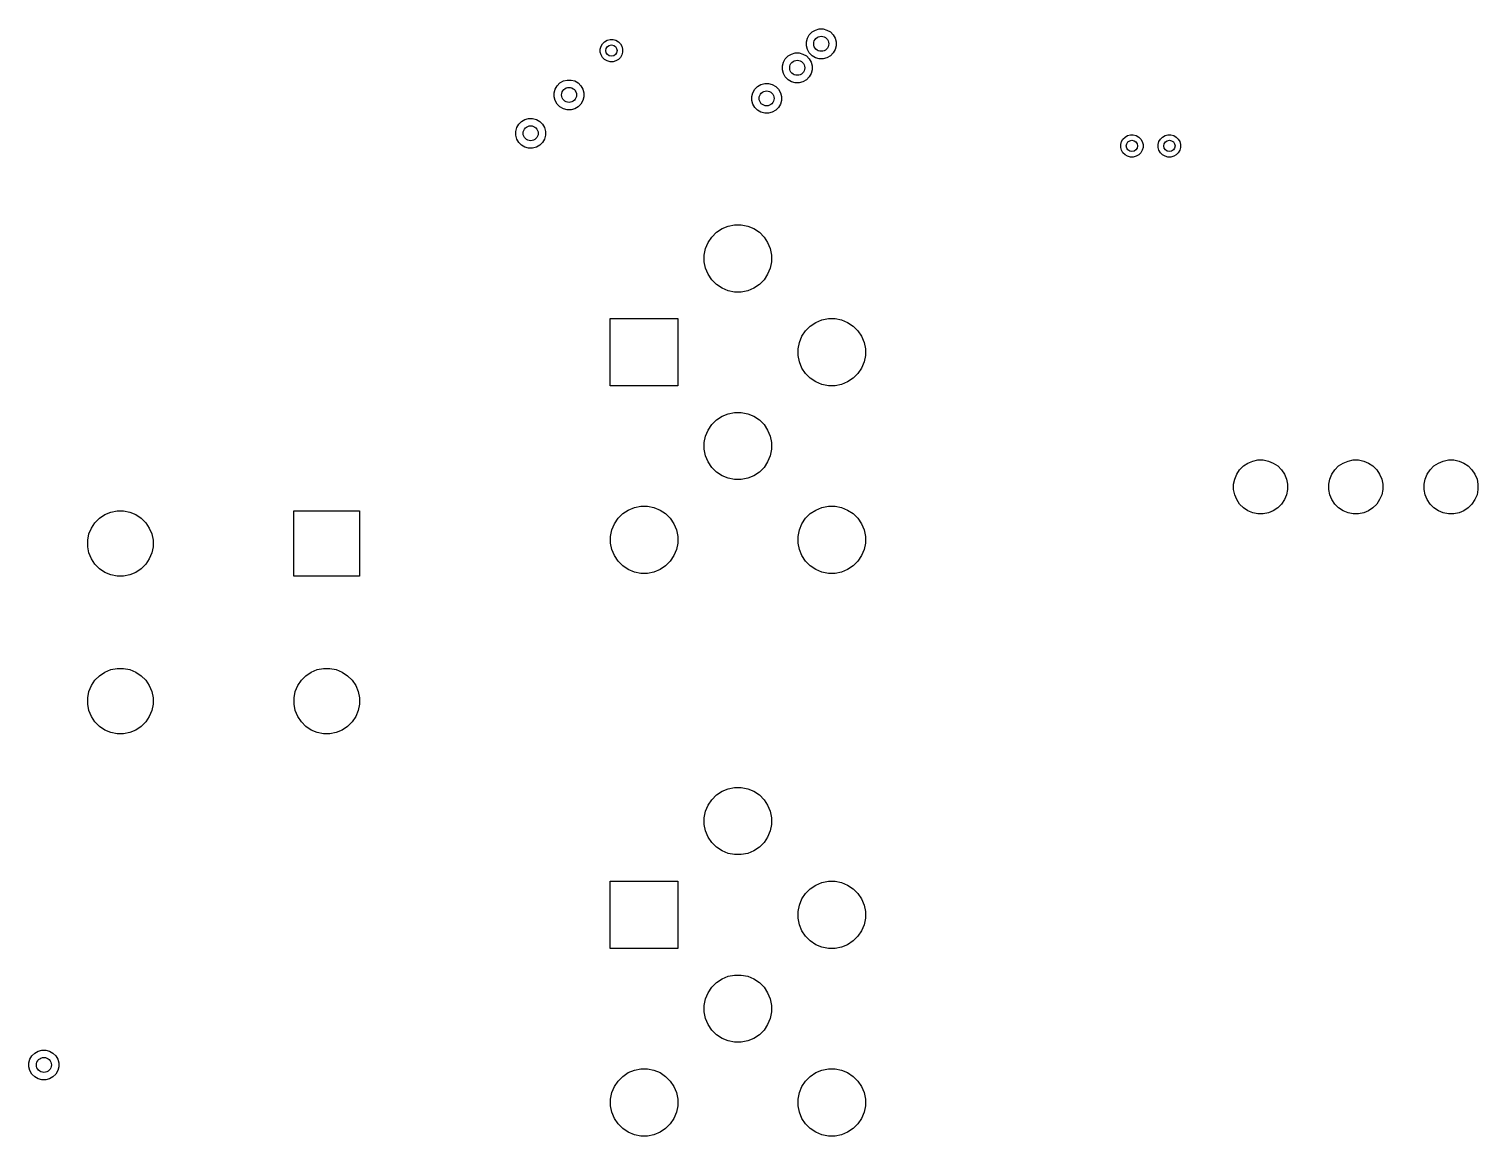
# Model space of a CAD drawing. Header units: inches. Extents: x 1.35 to 5.17, y -6.98 to -1.21.
# Drawn here: x 1.362 to 2.883, y -2.457 to -1.295 of the extents above; entities that cross this region are included whole.
import ezdxf

# ---------------------------------------------------------------- set-up
doc = ezdxf.new("R2010")
doc.units = ezdxf.units.IN
doc.header["$MEASUREMENT"] = 0
doc.layers.add('In1.Cu', color=91, linetype='CONTINUOUS', true_color=0x7fc87f)

msp = doc.modelspace()

# ---------------------------------------------------------------- linework, layer by layer
at = {"layer": 'In1.Cu', "linetype": 'CONTINUOUS'}
for p, q in [((1.9664, -1.308), (1.9691, -1.3064)), ((1.9691, -1.3064), (1.9721, -1.3056)), ((1.9721, -1.3056), (1.9752, -1.3056)), ((1.9752, -1.3056), (1.9781, -1.3064)), ((1.9781, -1.3064), (1.9808, -1.308)), ((2.1781, -1.3082), (2.1792, -1.3042)), ((2.1792, -1.3042), (2.1812, -1.3006)), ((2.1812, -1.3006), (2.1841, -1.2977)), ((2.1841, -1.2977), (2.1877, -1.2957)), ((2.1877, -1.2957), (2.1916, -1.2946)), ((2.1916, -1.2946), (2.1958, -1.2946)), ((2.1958, -1.2946), (2.1997, -1.2957)), ((2.1997, -1.2957), (2.2033, -1.2977)), ((2.2033, -1.2977), (2.2062, -1.3006)), ((2.2062, -1.3006), (2.2083, -1.3042)), ((2.2083, -1.3042), (2.2093, -1.3082)), ((1.9619, -1.3158), (1.9627, -1.3128)), ((1.9619, -1.3189), (1.9619, -1.3158)), ((1.9627, -1.3218), (1.9619, -1.3189)), ((1.9627, -1.3128), (1.9643, -1.3101)), ((1.9643, -1.3245), (1.9627, -1.3218)), ((1.9643, -1.3101), (1.9664, -1.308)), ((1.9808, -1.308), (1.983, -1.3101)), ((1.983, -1.3101), (1.9845, -1.3128)), ((1.9845, -1.3218), (1.983, -1.3245)), ((1.9845, -1.3128), (1.9853, -1.3158)), ((1.9853, -1.3189), (1.9845, -1.3218)), ((1.9853, -1.3158), (1.9853, -1.3189)), ((2.1589, -1.3229), (2.1625, -1.3209)), ((2.1625, -1.3209), (2.1664, -1.3198)), ((2.1664, -1.3198), (2.1706, -1.3198)), ((2.1706, -1.3198), (2.1745, -1.3209)), ((2.1745, -1.3209), (2.1781, -1.3229)), ((2.1781, -1.3123), (2.1781, -1.3082)), ((2.1792, -1.3163), (2.1781, -1.3123)), ((2.1812, -1.3198), (2.1792, -1.3163)), ((2.1841, -1.3227), (2.1812, -1.3198)), ((2.1877, -1.3248), (2.1841, -1.3227)), ((2.2033, -1.3227), (2.1997, -1.3248)), ((2.2062, -1.3198), (2.2033, -1.3227)), ((2.2083, -1.3163), (2.2062, -1.3198)), ((2.2093, -1.3123), (2.2083, -1.3163)), ((2.2093, -1.3082), (2.2093, -1.3123)), ((1.9664, -1.3267), (1.9643, -1.3245)), ((1.9691, -1.3282), (1.9664, -1.3267)), ((1.9721, -1.329), (1.9691, -1.3282)), ((1.9752, -1.329), (1.9721, -1.329)), ((1.9781, -1.3282), (1.9752, -1.329)), ((1.9808, -1.3267), (1.9781, -1.3282)), ((1.983, -1.3245), (1.9808, -1.3267)), ((2.1529, -1.3334), (2.154, -1.3294)), ((2.1529, -1.3375), (2.1529, -1.3334)), ((2.154, -1.3415), (2.1529, -1.3375)), ((2.154, -1.3294), (2.156, -1.3258)), ((2.156, -1.3258), (2.1589, -1.3229)), ((2.1781, -1.3229), (2.181, -1.3258)), ((2.181, -1.3258), (2.1831, -1.3294)), ((2.1831, -1.3294), (2.1841, -1.3334)), ((2.1841, -1.3375), (2.1831, -1.3415)), ((2.1841, -1.3334), (2.1841, -1.3375)), ((2.1916, -1.3258), (2.1877, -1.3248)), ((2.1958, -1.3258), (2.1916, -1.3258)), ((2.1997, -1.3248), (2.1958, -1.3258)), ((1.9166, -1.3542), (1.9195, -1.3513)), ((1.9195, -1.3513), (1.9231, -1.3492)), ((1.9231, -1.3492), (1.9271, -1.3482)), ((1.9271, -1.3482), (1.9312, -1.3482)), ((1.9312, -1.3482), (1.9352, -1.3492)), ((1.9352, -1.3492), (1.9387, -1.3513)), ((1.9387, -1.3513), (1.9416, -1.3542)), ((2.1268, -1.355), (2.1304, -1.353)), ((2.1304, -1.353), (2.1344, -1.3519)), ((2.1344, -1.3519), (2.1385, -1.3519)), ((2.1385, -1.3519), (2.1424, -1.353)), ((2.1424, -1.353), (2.146, -1.355)), ((2.156, -1.345), (2.154, -1.3415)), ((2.1589, -1.3479), (2.156, -1.345)), ((2.1625, -1.35), (2.1589, -1.3479)), ((2.1664, -1.351), (2.1625, -1.35)), ((2.1706, -1.351), (2.1664, -1.351)), ((2.1745, -1.35), (2.1706, -1.351)), ((2.1781, -1.3479), (2.1745, -1.35)), ((2.181, -1.345), (2.1781, -1.3479)), ((2.1831, -1.3415), (2.181, -1.345)), ((1.9135, -1.3617), (1.9146, -1.3578)), ((1.9135, -1.3658), (1.9135, -1.3617)), ((1.9146, -1.3698), (1.9135, -1.3658)), ((1.9146, -1.3578), (1.9166, -1.3542)), ((1.9416, -1.3542), (1.9437, -1.3578)), ((1.9437, -1.3578), (1.9447, -1.3617)), ((1.9447, -1.3658), (1.9437, -1.3698)), ((1.9447, -1.3617), (1.9447, -1.3658)), ((2.1208, -1.3655), (2.1219, -1.3615)), ((2.1208, -1.3696), (2.1208, -1.3655)), ((2.1219, -1.3615), (2.1239, -1.3579)), ((2.1239, -1.3579), (2.1268, -1.355)), ((2.146, -1.355), (2.1489, -1.3579)), ((2.1489, -1.3579), (2.151, -1.3615)), ((2.151, -1.3615), (2.152, -1.3655)), ((2.152, -1.3655), (2.152, -1.3696)), ((1.9166, -1.3734), (1.9146, -1.3698)), ((1.9195, -1.3763), (1.9166, -1.3734)), ((1.9231, -1.3783), (1.9195, -1.3763)), ((1.9271, -1.3794), (1.9231, -1.3783)), ((1.9312, -1.3794), (1.9271, -1.3794)), ((1.9352, -1.3783), (1.9312, -1.3794)), ((1.9387, -1.3763), (1.9352, -1.3783)), ((1.9416, -1.3734), (1.9387, -1.3763)), ((1.9437, -1.3698), (1.9416, -1.3734)), ((2.1219, -1.3735), (2.1208, -1.3696)), ((2.1239, -1.3771), (2.1219, -1.3735)), ((2.1268, -1.38), (2.1239, -1.3771)), ((2.1304, -1.3821), (2.1268, -1.38)), ((2.1344, -1.3831), (2.1304, -1.3821)), ((2.1385, -1.3831), (2.1344, -1.3831)), ((2.1424, -1.3821), (2.1385, -1.3831)), ((2.146, -1.38), (2.1424, -1.3821)), ((2.1489, -1.3771), (2.146, -1.38)), ((2.151, -1.3735), (2.1489, -1.3771)), ((2.152, -1.3696), (2.151, -1.3735)), ((1.8732, -1.4021), (1.8742, -1.3981)), ((1.8742, -1.3981), (1.8763, -1.3945)), ((1.8763, -1.3945), (1.8792, -1.3916)), ((1.8792, -1.3916), (1.8828, -1.3896)), ((1.8828, -1.3896), (1.8867, -1.3885)), ((1.8867, -1.3885), (1.8908, -1.3885)), ((1.8908, -1.3885), (1.8948, -1.3896)), ((1.8948, -1.3896), (1.8984, -1.3916)), ((1.8984, -1.3916), (1.9013, -1.3945)), ((1.9013, -1.3945), (1.9033, -1.3981)), ((1.9033, -1.3981), (1.9044, -1.4021)), ((1.8732, -1.4062), (1.8732, -1.4021)), ((1.8742, -1.4102), (1.8732, -1.4062)), ((1.8763, -1.4137), (1.8742, -1.4102)), ((1.8792, -1.4166), (1.8763, -1.4137)), ((1.9013, -1.4137), (1.8984, -1.4166)), ((1.9033, -1.4102), (1.9013, -1.4137)), ((1.9044, -1.4062), (1.9033, -1.4102)), ((1.9044, -1.4021), (1.9044, -1.4062)), ((2.508, -1.4158), (2.5088, -1.4128)), ((2.5088, -1.4128), (2.5103, -1.4101)), ((2.5103, -1.4101), (2.5125, -1.408)), ((2.5125, -1.408), (2.5152, -1.4064)), ((2.5152, -1.4064), (2.5181, -1.4056)), ((2.5181, -1.4056), (2.5212, -1.4056)), ((2.5212, -1.4056), (2.5242, -1.4064)), ((2.5242, -1.4064), (2.5269, -1.408)), ((2.5269, -1.408), (2.5291, -1.4101)), ((2.5291, -1.4101), (2.5306, -1.4128)), ((2.5306, -1.4128), (2.5314, -1.4158)), ((2.5473, -1.4158), (2.5481, -1.4128)), ((2.5481, -1.4128), (2.5497, -1.4101)), ((2.5497, -1.4101), (2.5519, -1.408)), ((2.5519, -1.408), (2.5545, -1.4064)), ((2.5545, -1.4064), (2.5575, -1.4056)), ((2.5575, -1.4056), (2.5606, -1.4056)), ((2.5606, -1.4056), (2.5636, -1.4064)), ((2.5636, -1.4064), (2.5662, -1.408)), ((2.5662, -1.408), (2.5684, -1.4101)), ((2.5684, -1.4101), (2.57, -1.4128)), ((2.57, -1.4128), (2.5708, -1.4158)), ((1.8828, -1.4187), (1.8792, -1.4166)), ((1.8867, -1.4197), (1.8828, -1.4187)), ((1.8908, -1.4197), (1.8867, -1.4197)), ((1.8948, -1.4187), (1.8908, -1.4197)), ((1.8984, -1.4166), (1.8948, -1.4187)), ((2.508, -1.4189), (2.508, -1.4158)), ((2.5088, -1.4218), (2.508, -1.4189)), ((2.5103, -1.4245), (2.5088, -1.4218)), ((2.5125, -1.4267), (2.5103, -1.4245)), ((2.5152, -1.4282), (2.5125, -1.4267)), ((2.5181, -1.429), (2.5152, -1.4282)), ((2.5212, -1.429), (2.5181, -1.429)), ((2.5242, -1.4282), (2.5212, -1.429)), ((2.5269, -1.4267), (2.5242, -1.4282)), ((2.5291, -1.4245), (2.5269, -1.4267)), ((2.5306, -1.4218), (2.5291, -1.4245)), ((2.5314, -1.4189), (2.5306, -1.4218)), ((2.5314, -1.4158), (2.5314, -1.4189)), ((2.5473, -1.4189), (2.5473, -1.4158)), ((2.5481, -1.4218), (2.5473, -1.4189)), ((2.5497, -1.4245), (2.5481, -1.4218)), ((2.5519, -1.4267), (2.5497, -1.4245)), ((2.5545, -1.4282), (2.5519, -1.4267)), ((2.5575, -1.429), (2.5545, -1.4282)), ((2.5606, -1.429), (2.5575, -1.429)), ((2.5636, -1.4282), (2.5606, -1.429)), ((2.5662, -1.4267), (2.5636, -1.4282)), ((2.5684, -1.4245), (2.5662, -1.4267)), ((2.57, -1.4218), (2.5684, -1.4245)), ((2.5708, -1.4189), (2.57, -1.4218)), ((2.5708, -1.4158), (2.5708, -1.4189)), ((2.0838, -1.508), (2.0896, -1.5042)), ((2.0896, -1.5042), (2.096, -1.5015)), ((2.096, -1.5015), (2.1028, -1.5002)), ((2.1028, -1.5002), (2.1098, -1.5002)), ((2.1098, -1.5002), (2.1166, -1.5015)), ((2.1166, -1.5015), (2.123, -1.5042)), ((2.123, -1.5042), (2.1288, -1.508)), ((2.0724, -1.5251), (2.0751, -1.5187)), ((2.0751, -1.5187), (2.0789, -1.513)), ((2.0789, -1.513), (2.0838, -1.508)), ((2.1288, -1.508), (2.1337, -1.513)), ((2.1337, -1.513), (2.1375, -1.5187)), ((2.1375, -1.5187), (2.1402, -1.5251)), ((2.071, -1.532), (2.0724, -1.5251)), ((2.071, -1.5389), (2.071, -1.532)), ((2.1402, -1.5251), (2.1416, -1.532)), ((2.1416, -1.532), (2.1416, -1.5389)), ((2.0724, -1.5457), (2.071, -1.5389)), ((2.0751, -1.5521), (2.0724, -1.5457)), ((2.1402, -1.5457), (2.1375, -1.5521)), ((2.1416, -1.5389), (2.1402, -1.5457)), ((2.0789, -1.5579), (2.0751, -1.5521)), ((2.0838, -1.5628), (2.0789, -1.5579)), ((2.0896, -1.5667), (2.0838, -1.5628)), ((2.1288, -1.5628), (2.123, -1.5667)), ((2.1337, -1.5579), (2.1288, -1.5628)), ((2.1375, -1.5521), (2.1337, -1.5579)), ((2.096, -1.5693), (2.0896, -1.5667)), ((2.1028, -1.5707), (2.096, -1.5693)), ((2.1098, -1.5707), (2.1028, -1.5707)), ((2.1166, -1.5693), (2.1098, -1.5707)), ((2.123, -1.5667), (2.1166, -1.5693)), ((1.9724, -1.6693), (1.9724, -1.5984)), ((1.9724, -1.5984), (2.0433, -1.5984)), ((2.0433, -1.5984), (2.0433, -1.6693)), ((2.1735, -1.6172), (2.1773, -1.6114)), ((2.1773, -1.6114), (2.1822, -1.6065)), ((2.1822, -1.6065), (2.188, -1.6026)), ((2.188, -1.6026), (2.1944, -1.6)), ((2.1944, -1.6), (2.2013, -1.5986)), ((2.2013, -1.5986), (2.2082, -1.5986)), ((2.2082, -1.5986), (2.215, -1.6)), ((2.215, -1.6), (2.2214, -1.6026)), ((2.2214, -1.6026), (2.2272, -1.6065)), ((2.2272, -1.6065), (2.2321, -1.6114)), ((2.2321, -1.6114), (2.236, -1.6172)), ((2.1695, -1.6304), (2.1708, -1.6236)), ((2.1708, -1.6236), (2.1735, -1.6172)), ((2.236, -1.6172), (2.2386, -1.6236)), ((2.2386, -1.6236), (2.24, -1.6304)), ((2.1695, -1.6373), (2.1695, -1.6304)), ((2.1708, -1.6441), (2.1695, -1.6373)), ((2.24, -1.6373), (2.2386, -1.6441)), ((2.24, -1.6304), (2.24, -1.6373)), ((2.1735, -1.6506), (2.1708, -1.6441)), ((2.1773, -1.6563), (2.1735, -1.6506)), ((2.1822, -1.6612), (2.1773, -1.6563)), ((2.2321, -1.6563), (2.2272, -1.6612)), ((2.236, -1.6506), (2.2321, -1.6563)), ((2.2386, -1.6441), (2.236, -1.6506)), ((2.0433, -1.6693), (1.9724, -1.6693)), ((2.188, -1.6651), (2.1822, -1.6612)), ((2.1944, -1.6678), (2.188, -1.6651)), ((2.2013, -1.6691), (2.1944, -1.6678)), ((2.2082, -1.6691), (2.2013, -1.6691)), ((2.215, -1.6678), (2.2082, -1.6691)), ((2.2214, -1.6651), (2.215, -1.6678)), ((2.2272, -1.6612), (2.2214, -1.6651)), ((2.0838, -1.7049), (2.0896, -1.701)), ((2.0896, -1.701), (2.096, -1.6984)), ((2.096, -1.6984), (2.1028, -1.697)), ((2.1028, -1.697), (2.1098, -1.697)), ((2.1098, -1.697), (2.1166, -1.6984)), ((2.1166, -1.6984), (2.123, -1.701)), ((2.123, -1.701), (2.1288, -1.7049)), ((2.0724, -1.722), (2.0751, -1.7156)), ((2.0751, -1.7156), (2.0789, -1.7098)), ((2.0789, -1.7098), (2.0838, -1.7049)), ((2.1288, -1.7049), (2.1337, -1.7098)), ((2.1337, -1.7098), (2.1375, -1.7156)), ((2.1375, -1.7156), (2.1402, -1.722)), ((2.071, -1.7288), (2.0724, -1.722)), ((2.071, -1.7358), (2.071, -1.7288)), ((2.1402, -1.722), (2.1416, -1.7288)), ((2.1416, -1.7288), (2.1416, -1.7358)), ((2.0724, -1.7426), (2.071, -1.7358)), ((2.0751, -1.749), (2.0724, -1.7426)), ((2.1402, -1.7426), (2.1375, -1.749)), ((2.1416, -1.7358), (2.1402, -1.7426)), ((2.6414, -1.7502), (2.6465, -1.7481)), ((2.6465, -1.7481), (2.6519, -1.747)), ((2.6519, -1.747), (2.6575, -1.747)), ((2.6575, -1.747), (2.663, -1.7481)), ((2.663, -1.7481), (2.6681, -1.7502)), ((2.7414, -1.7502), (2.7465, -1.7481)), ((2.7465, -1.7481), (2.7519, -1.747)), ((2.7519, -1.747), (2.7575, -1.747)), ((2.7575, -1.747), (2.763, -1.7481)), ((2.763, -1.7481), (2.7681, -1.7502)), ((2.8414, -1.7502), (2.8465, -1.7481)), ((2.8465, -1.7481), (2.8519, -1.747)), ((2.8519, -1.747), (2.8575, -1.747)), ((2.8575, -1.747), (2.863, -1.7481)), ((2.863, -1.7481), (2.8681, -1.7502)), ((2.0789, -1.7548), (2.0751, -1.749)), ((2.0838, -1.7597), (2.0789, -1.7548)), ((2.0896, -1.7635), (2.0838, -1.7597)), ((2.096, -1.7662), (2.0896, -1.7635)), ((2.123, -1.7635), (2.1166, -1.7662)), ((2.1288, -1.7597), (2.123, -1.7635)), ((2.1337, -1.7548), (2.1288, -1.7597)), ((2.1375, -1.749), (2.1337, -1.7548)), ((2.6276, -1.767), (2.6297, -1.7618)), ((2.6297, -1.7618), (2.6328, -1.7572)), ((2.6328, -1.7572), (2.6367, -1.7533)), ((2.6367, -1.7533), (2.6414, -1.7502)), ((2.6681, -1.7502), (2.6727, -1.7533)), ((2.6727, -1.7533), (2.6766, -1.7572)), ((2.6766, -1.7572), (2.6797, -1.7618)), ((2.6797, -1.7618), (2.6819, -1.767)), ((2.7276, -1.767), (2.7297, -1.7618)), ((2.7297, -1.7618), (2.7328, -1.7572)), ((2.7328, -1.7572), (2.7367, -1.7533)), ((2.7367, -1.7533), (2.7414, -1.7502)), ((2.7681, -1.7502), (2.7727, -1.7533)), ((2.7727, -1.7533), (2.7766, -1.7572)), ((2.7766, -1.7572), (2.7797, -1.7618)), ((2.7797, -1.7618), (2.7819, -1.767)), ((2.8276, -1.767), (2.8297, -1.7618)), ((2.8297, -1.7618), (2.8328, -1.7572)), ((2.8328, -1.7572), (2.8367, -1.7533)), ((2.8367, -1.7533), (2.8414, -1.7502)), ((2.8681, -1.7502), (2.8727, -1.7533)), ((2.8727, -1.7533), (2.8766, -1.7572)), ((2.8766, -1.7572), (2.8797, -1.7618)), ((2.8797, -1.7618), (2.8819, -1.767)), ((2.1028, -1.7675), (2.096, -1.7662)), ((2.1098, -1.7675), (2.1028, -1.7675)), ((2.1166, -1.7662), (2.1098, -1.7675)), ((2.6265, -1.7724), (2.6276, -1.767)), ((2.6265, -1.778), (2.6265, -1.7724)), ((2.6276, -1.7834), (2.6265, -1.778)), ((2.6819, -1.767), (2.6829, -1.7724)), ((2.6829, -1.778), (2.6819, -1.7834)), ((2.6829, -1.7724), (2.6829, -1.778)), ((2.7265, -1.7724), (2.7276, -1.767)), ((2.7265, -1.778), (2.7265, -1.7724)), ((2.7276, -1.7834), (2.7265, -1.778)), ((2.7819, -1.767), (2.7829, -1.7724)), ((2.7829, -1.778), (2.7819, -1.7834)), ((2.7829, -1.7724), (2.7829, -1.778)), ((2.8265, -1.7724), (2.8276, -1.767)), ((2.8265, -1.778), (2.8265, -1.7724)), ((2.8276, -1.7834), (2.8265, -1.778)), ((2.8819, -1.767), (2.8829, -1.7724)), ((2.8829, -1.778), (2.8819, -1.7834)), ((2.8829, -1.7724), (2.8829, -1.778)), ((2.6297, -1.7886), (2.6276, -1.7834)), ((2.6328, -1.7932), (2.6297, -1.7886)), ((2.6367, -1.7971), (2.6328, -1.7932)), ((2.6766, -1.7932), (2.6727, -1.7971)), ((2.6797, -1.7886), (2.6766, -1.7932)), ((2.6819, -1.7834), (2.6797, -1.7886)), ((2.7297, -1.7886), (2.7276, -1.7834)), ((2.7328, -1.7932), (2.7297, -1.7886)), ((2.7367, -1.7971), (2.7328, -1.7932)), ((2.7766, -1.7932), (2.7727, -1.7971)), ((2.7797, -1.7886), (2.7766, -1.7932)), ((2.7819, -1.7834), (2.7797, -1.7886)), ((2.8297, -1.7886), (2.8276, -1.7834)), ((2.8328, -1.7932), (2.8297, -1.7886)), ((2.8367, -1.7971), (2.8328, -1.7932)), ((2.8766, -1.7932), (2.8727, -1.7971)), ((2.8797, -1.7886), (2.8766, -1.7932)), ((2.8819, -1.7834), (2.8797, -1.7886)), ((1.4316, -1.8128), (1.4364, -1.808)), ((1.4364, -1.808), (1.442, -1.8043)), ((1.442, -1.8043), (1.4483, -1.8017)), ((1.4483, -1.8017), (1.4549, -1.8004)), ((1.4549, -1.8004), (1.4616, -1.8004)), ((1.4616, -1.8004), (1.4683, -1.8017)), ((1.4683, -1.8017), (1.4745, -1.8043)), ((1.4745, -1.8043), (1.4801, -1.808)), ((1.4801, -1.808), (1.4849, -1.8128)), ((1.6404, -1.8691), (1.6404, -1.8002)), ((1.6404, -1.8002), (1.7093, -1.8002)), ((1.7093, -1.8002), (1.7093, -1.8691)), ((1.9766, -1.814), (1.9805, -1.8082)), ((1.9805, -1.8082), (1.9854, -1.8033)), ((1.9854, -1.8033), (1.9912, -1.7995)), ((1.9912, -1.7995), (1.9976, -1.7968)), ((1.9976, -1.7968), (2.0044, -1.7954)), ((2.0044, -1.7954), (2.0113, -1.7954)), ((2.0113, -1.7954), (2.0182, -1.7968)), ((2.0182, -1.7968), (2.0246, -1.7995)), ((2.0246, -1.7995), (2.0304, -1.8033)), ((2.0304, -1.8033), (2.0353, -1.8082)), ((2.0353, -1.8082), (2.0391, -1.814)), ((2.1735, -1.814), (2.1773, -1.8082)), ((2.1773, -1.8082), (2.1822, -1.8033)), ((2.1822, -1.8033), (2.188, -1.7995)), ((2.188, -1.7995), (2.1944, -1.7968)), ((2.1944, -1.7968), (2.2013, -1.7954)), ((2.2013, -1.7954), (2.2082, -1.7954)), ((2.2082, -1.7954), (2.215, -1.7968)), ((2.215, -1.7968), (2.2214, -1.7995)), ((2.2214, -1.7995), (2.2272, -1.8033)), ((2.2272, -1.8033), (2.2321, -1.8082)), ((2.2321, -1.8082), (2.236, -1.814)), ((2.6414, -1.8002), (2.6367, -1.7971)), ((2.6465, -1.8023), (2.6414, -1.8002)), ((2.6519, -1.8034), (2.6465, -1.8023)), ((2.6575, -1.8034), (2.6519, -1.8034)), ((2.663, -1.8023), (2.6575, -1.8034)), ((2.6681, -1.8002), (2.663, -1.8023)), ((2.6727, -1.7971), (2.6681, -1.8002)), ((2.7414, -1.8002), (2.7367, -1.7971)), ((2.7465, -1.8023), (2.7414, -1.8002)), ((2.7519, -1.8034), (2.7465, -1.8023)), ((2.7575, -1.8034), (2.7519, -1.8034)), ((2.763, -1.8023), (2.7575, -1.8034)), ((2.7681, -1.8002), (2.763, -1.8023)), ((2.7727, -1.7971), (2.7681, -1.8002)), ((2.8414, -1.8002), (2.8367, -1.7971)), ((2.8465, -1.8023), (2.8414, -1.8002)), ((2.8519, -1.8034), (2.8465, -1.8023)), ((2.8575, -1.8034), (2.8519, -1.8034)), ((2.863, -1.8023), (2.8575, -1.8034)), ((2.8681, -1.8002), (2.863, -1.8023)), ((2.8727, -1.7971), (2.8681, -1.8002)), ((1.424, -1.8313), (1.4253, -1.8246)), ((1.4253, -1.8246), (1.4279, -1.8184)), ((1.4279, -1.8184), (1.4316, -1.8128)), ((1.4849, -1.8128), (1.4886, -1.8184)), ((1.4886, -1.8184), (1.4912, -1.8246)), ((1.4912, -1.8246), (1.4926, -1.8313)), ((1.9726, -1.8272), (1.974, -1.8204)), ((1.974, -1.8204), (1.9766, -1.814)), ((2.0391, -1.814), (2.0418, -1.8204)), ((2.0418, -1.8204), (2.0431, -1.8272)), ((2.1695, -1.8272), (2.1708, -1.8204)), ((2.1708, -1.8204), (2.1735, -1.814)), ((2.236, -1.814), (2.2386, -1.8204)), ((2.2386, -1.8204), (2.24, -1.8272)), ((1.424, -1.838), (1.424, -1.8313)), ((1.4253, -1.8446), (1.424, -1.838)), ((1.4926, -1.838), (1.4912, -1.8446)), ((1.4926, -1.8313), (1.4926, -1.838)), ((1.9726, -1.8342), (1.9726, -1.8272)), ((1.974, -1.841), (1.9726, -1.8342)), ((2.0431, -1.8342), (2.0418, -1.841)), ((2.0431, -1.8272), (2.0431, -1.8342)), ((2.1695, -1.8342), (2.1695, -1.8272)), ((2.1708, -1.841), (2.1695, -1.8342)), ((2.24, -1.8342), (2.2386, -1.841)), ((2.24, -1.8272), (2.24, -1.8342)), ((1.4279, -1.8509), (1.4253, -1.8446)), ((1.4316, -1.8565), (1.4279, -1.8509)), ((1.4886, -1.8509), (1.4849, -1.8565)), ((1.4912, -1.8446), (1.4886, -1.8509)), ((1.9766, -1.8474), (1.974, -1.841)), ((1.9805, -1.8532), (1.9766, -1.8474)), ((1.9854, -1.8581), (1.9805, -1.8532)), ((2.0353, -1.8532), (2.0304, -1.8581)), ((2.0391, -1.8474), (2.0353, -1.8532)), ((2.0418, -1.841), (2.0391, -1.8474)), ((2.1735, -1.8474), (2.1708, -1.841)), ((2.1773, -1.8532), (2.1735, -1.8474)), ((2.1822, -1.8581), (2.1773, -1.8532)), ((2.2321, -1.8532), (2.2272, -1.8581)), ((2.236, -1.8474), (2.2321, -1.8532)), ((2.2386, -1.841), (2.236, -1.8474)), ((1.4364, -1.8613), (1.4316, -1.8565)), ((1.442, -1.865), (1.4364, -1.8613)), ((1.4483, -1.8676), (1.442, -1.865)), ((1.4549, -1.8689), (1.4483, -1.8676)), ((1.4616, -1.8689), (1.4549, -1.8689)), ((1.4683, -1.8676), (1.4616, -1.8689)), ((1.4745, -1.865), (1.4683, -1.8676)), ((1.4801, -1.8613), (1.4745, -1.865)), ((1.4849, -1.8565), (1.4801, -1.8613)), ((1.7093, -1.8691), (1.6404, -1.8691)), ((1.9912, -1.862), (1.9854, -1.8581)), ((1.9976, -1.8646), (1.9912, -1.862)), ((2.0044, -1.866), (1.9976, -1.8646)), ((2.0113, -1.866), (2.0044, -1.866)), ((2.0182, -1.8646), (2.0113, -1.866)), ((2.0246, -1.862), (2.0182, -1.8646)), ((2.0304, -1.8581), (2.0246, -1.862)), ((2.188, -1.862), (2.1822, -1.8581)), ((2.1944, -1.8646), (2.188, -1.862)), ((2.2013, -1.866), (2.1944, -1.8646)), ((2.2082, -1.866), (2.2013, -1.866)), ((2.215, -1.8646), (2.2082, -1.866)), ((2.2214, -1.862), (2.215, -1.8646)), ((2.2272, -1.8581), (2.2214, -1.862)), ((1.4316, -1.9781), (1.4364, -1.9734)), ((1.4364, -1.9734), (1.442, -1.9696)), ((1.442, -1.9696), (1.4483, -1.967)), ((1.4483, -1.967), (1.4549, -1.9657)), ((1.4549, -1.9657), (1.4616, -1.9657)), ((1.4616, -1.9657), (1.4683, -1.967)), ((1.4683, -1.967), (1.4745, -1.9696)), ((1.4745, -1.9696), (1.4801, -1.9734)), ((1.4801, -1.9734), (1.4849, -1.9781)), ((1.6482, -1.9781), (1.6529, -1.9734)), ((1.6529, -1.9734), (1.6586, -1.9696)), ((1.6586, -1.9696), (1.6648, -1.967)), ((1.6648, -1.967), (1.6714, -1.9657)), ((1.6714, -1.9657), (1.6782, -1.9657)), ((1.6782, -1.9657), (1.6848, -1.967)), ((1.6848, -1.967), (1.691, -1.9696)), ((1.691, -1.9696), (1.6967, -1.9734)), ((1.6967, -1.9734), (1.7014, -1.9781)), ((1.424, -1.9966), (1.4253, -1.99)), ((1.4253, -1.99), (1.4279, -1.9838)), ((1.4279, -1.9838), (1.4316, -1.9781)), ((1.4849, -1.9781), (1.4886, -1.9838)), ((1.4886, -1.9838), (1.4912, -1.99)), ((1.4912, -1.99), (1.4926, -1.9966)), ((1.6405, -1.9966), (1.6418, -1.99)), ((1.6418, -1.99), (1.6444, -1.9838)), ((1.6444, -1.9838), (1.6482, -1.9781)), ((1.7014, -1.9781), (1.7052, -1.9838)), ((1.7052, -1.9838), (1.7078, -1.99)), ((1.7078, -1.99), (1.7091, -1.9966)), ((1.424, -2.0034), (1.424, -1.9966)), ((1.4253, -2.01), (1.424, -2.0034)), ((1.4926, -2.0034), (1.4912, -2.01)), ((1.4926, -1.9966), (1.4926, -2.0034)), ((1.6405, -2.0034), (1.6405, -1.9966)), ((1.6418, -2.01), (1.6405, -2.0034)), ((1.7091, -2.0034), (1.7078, -2.01)), ((1.7091, -1.9966), (1.7091, -2.0034)), ((1.4279, -2.0162), (1.4253, -2.01)), ((1.4316, -2.0219), (1.4279, -2.0162)), ((1.4364, -2.0266), (1.4316, -2.0219)), ((1.4849, -2.0219), (1.4801, -2.0266)), ((1.4886, -2.0162), (1.4849, -2.0219)), ((1.4912, -2.01), (1.4886, -2.0162)), ((1.6444, -2.0162), (1.6418, -2.01)), ((1.6482, -2.0219), (1.6444, -2.0162)), ((1.6529, -2.0266), (1.6482, -2.0219)), ((1.7014, -2.0219), (1.6967, -2.0266)), ((1.7052, -2.0162), (1.7014, -2.0219)), ((1.7078, -2.01), (1.7052, -2.0162)), ((1.442, -2.0304), (1.4364, -2.0266)), ((1.4483, -2.033), (1.442, -2.0304)), ((1.4549, -2.0343), (1.4483, -2.033)), ((1.4616, -2.0343), (1.4549, -2.0343)), ((1.4683, -2.033), (1.4616, -2.0343)), ((1.4745, -2.0304), (1.4683, -2.033)), ((1.4801, -2.0266), (1.4745, -2.0304)), ((1.6586, -2.0304), (1.6529, -2.0266)), ((1.6648, -2.033), (1.6586, -2.0304)), ((1.6714, -2.0343), (1.6648, -2.033)), ((1.6782, -2.0343), (1.6714, -2.0343)), ((1.6848, -2.033), (1.6782, -2.0343)), ((1.691, -2.0304), (1.6848, -2.033)), ((1.6967, -2.0266), (1.691, -2.0304)), ((2.0838, -2.0986), (2.0896, -2.0947)), ((2.0896, -2.0947), (2.096, -2.0921)), ((2.096, -2.0921), (2.1028, -2.0907)), ((2.1028, -2.0907), (2.1098, -2.0907)), ((2.1098, -2.0907), (2.1166, -2.0921)), ((2.1166, -2.0921), (2.123, -2.0947)), ((2.123, -2.0947), (2.1288, -2.0986)), ((2.0724, -2.1157), (2.0751, -2.1093)), ((2.0751, -2.1093), (2.0789, -2.1035)), ((2.0789, -2.1035), (2.0838, -2.0986)), ((2.1288, -2.0986), (2.1337, -2.1035)), ((2.1337, -2.1035), (2.1375, -2.1093)), ((2.1375, -2.1093), (2.1402, -2.1157)), ((2.071, -2.1225), (2.0724, -2.1157)), ((2.071, -2.1295), (2.071, -2.1225)), ((2.1402, -2.1157), (2.1416, -2.1225)), ((2.1416, -2.1225), (2.1416, -2.1295)), ((2.0724, -2.1363), (2.071, -2.1295)), ((2.0751, -2.1427), (2.0724, -2.1363)), ((2.0789, -2.1485), (2.0751, -2.1427)), ((2.1375, -2.1427), (2.1337, -2.1485)), ((2.1402, -2.1363), (2.1375, -2.1427)), ((2.1416, -2.1295), (2.1402, -2.1363)), ((2.0838, -2.1534), (2.0789, -2.1485)), ((2.0896, -2.1572), (2.0838, -2.1534)), ((2.096, -2.1599), (2.0896, -2.1572)), ((2.123, -2.1572), (2.1166, -2.1599)), ((2.1288, -2.1534), (2.123, -2.1572)), ((2.1337, -2.1485), (2.1288, -2.1534)), ((2.1028, -2.1612), (2.096, -2.1599)), ((2.1098, -2.1612), (2.1028, -2.1612)), ((2.1166, -2.1599), (2.1098, -2.1612)), ((1.9724, -2.2598), (1.9724, -2.189)), ((1.9724, -2.189), (2.0433, -2.189)), ((2.0433, -2.189), (2.0433, -2.2598)), ((2.1944, -2.1905), (2.2013, -2.1891)), ((2.2013, -2.1891), (2.2082, -2.1891)), ((2.2082, -2.1891), (2.215, -2.1905)), ((2.1735, -2.2077), (2.1773, -2.2019)), ((2.1773, -2.2019), (2.1822, -2.197)), ((2.1822, -2.197), (2.188, -2.1932)), ((2.188, -2.1932), (2.1944, -2.1905)), ((2.215, -2.1905), (2.2214, -2.1932)), ((2.2214, -2.1932), (2.2272, -2.197)), ((2.2272, -2.197), (2.2321, -2.2019)), ((2.2321, -2.2019), (2.236, -2.2077)), ((2.1695, -2.2209), (2.1708, -2.2141)), ((2.1708, -2.2141), (2.1735, -2.2077)), ((2.236, -2.2077), (2.2386, -2.2141)), ((2.2386, -2.2141), (2.24, -2.2209)), ((2.1695, -2.2279), (2.1695, -2.2209)), ((2.1708, -2.2347), (2.1695, -2.2279)), ((2.1735, -2.2411), (2.1708, -2.2347)), ((2.2386, -2.2347), (2.236, -2.2411)), ((2.24, -2.2279), (2.2386, -2.2347)), ((2.24, -2.2209), (2.24, -2.2279)), ((2.1773, -2.2469), (2.1735, -2.2411)), ((2.1822, -2.2518), (2.1773, -2.2469)), ((2.2321, -2.2469), (2.2272, -2.2518)), ((2.236, -2.2411), (2.2321, -2.2469)), ((2.0433, -2.2598), (1.9724, -2.2598)), ((2.188, -2.2557), (2.1822, -2.2518)), ((2.1944, -2.2583), (2.188, -2.2557)), ((2.2013, -2.2597), (2.1944, -2.2583)), ((2.2082, -2.2597), (2.2013, -2.2597)), ((2.215, -2.2583), (2.2082, -2.2597)), ((2.2214, -2.2557), (2.215, -2.2583)), ((2.2272, -2.2518), (2.2214, -2.2557)), ((2.0789, -2.3004), (2.0838, -2.2954)), ((2.0838, -2.2954), (2.0896, -2.2916)), ((2.0896, -2.2916), (2.096, -2.2889)), ((2.096, -2.2889), (2.1028, -2.2876)), ((2.1028, -2.2876), (2.1098, -2.2876)), ((2.1098, -2.2876), (2.1166, -2.2889)), ((2.1166, -2.2889), (2.123, -2.2916)), ((2.123, -2.2916), (2.1288, -2.2954)), ((2.1288, -2.2954), (2.1337, -2.3004)), ((2.0724, -2.3125), (2.0751, -2.3061)), ((2.0751, -2.3061), (2.0789, -2.3004)), ((2.1337, -2.3004), (2.1375, -2.3061)), ((2.1375, -2.3061), (2.1402, -2.3125)), ((2.071, -2.3194), (2.0724, -2.3125)), ((2.071, -2.3263), (2.071, -2.3194)), ((2.0724, -2.3331), (2.071, -2.3263)), ((2.1402, -2.3125), (2.1416, -2.3194)), ((2.1416, -2.3263), (2.1402, -2.3331)), ((2.1416, -2.3194), (2.1416, -2.3263)), ((2.0751, -2.3395), (2.0724, -2.3331)), ((2.0789, -2.3453), (2.0751, -2.3395)), ((2.1375, -2.3395), (2.1337, -2.3453)), ((2.1402, -2.3331), (2.1375, -2.3395)), ((2.0838, -2.3502), (2.0789, -2.3453)), ((2.0896, -2.3541), (2.0838, -2.3502)), ((2.096, -2.3567), (2.0896, -2.3541)), ((2.1028, -2.3581), (2.096, -2.3567)), ((2.1166, -2.3567), (2.1098, -2.3581)), ((2.123, -2.3541), (2.1166, -2.3567)), ((2.1288, -2.3502), (2.123, -2.3541)), ((2.1337, -2.3453), (2.1288, -2.3502)), ((1.3655, -2.3723), (1.3684, -2.3694)), ((1.3684, -2.3694), (1.3719, -2.3673)), ((1.3719, -2.3673), (1.3759, -2.3663)), ((1.3759, -2.3663), (1.38, -2.3663)), ((1.38, -2.3663), (1.384, -2.3673)), ((1.384, -2.3673), (1.3875, -2.3694)), ((1.3875, -2.3694), (1.3904, -2.3723)), ((2.1098, -2.3581), (2.1028, -2.3581)), ((1.3623, -2.3798), (1.3634, -2.3759)), ((1.3623, -2.3839), (1.3623, -2.3798)), ((1.3634, -2.3879), (1.3623, -2.3839)), ((1.3634, -2.3759), (1.3655, -2.3723)), ((1.3904, -2.3723), (1.3925, -2.3759)), ((1.3925, -2.3759), (1.3936, -2.3798)), ((1.3936, -2.3839), (1.3925, -2.3879)), ((1.3936, -2.3798), (1.3936, -2.3839)), ((1.9976, -2.3874), (2.0044, -2.386)), ((2.0044, -2.386), (2.0113, -2.386)), ((2.0113, -2.386), (2.0182, -2.3874)), ((2.1944, -2.3874), (2.2013, -2.386)), ((2.2013, -2.386), (2.2082, -2.386)), ((2.2082, -2.386), (2.215, -2.3874)), ((1.3655, -2.3915), (1.3634, -2.3879)), ((1.3684, -2.3944), (1.3655, -2.3915)), ((1.3719, -2.3964), (1.3684, -2.3944)), ((1.3759, -2.3975), (1.3719, -2.3964)), ((1.38, -2.3975), (1.3759, -2.3975)), ((1.384, -2.3964), (1.38, -2.3975)), ((1.3875, -2.3944), (1.384, -2.3964)), ((1.3904, -2.3915), (1.3875, -2.3944)), ((1.3925, -2.3879), (1.3904, -2.3915)), ((1.9766, -2.4046), (1.9805, -2.3988)), ((1.9805, -2.3988), (1.9854, -2.3939)), ((1.9854, -2.3939), (1.9912, -2.39)), ((1.9912, -2.39), (1.9976, -2.3874)), ((2.0182, -2.3874), (2.0246, -2.39)), ((2.0246, -2.39), (2.0304, -2.3939)), ((2.0304, -2.3939), (2.0353, -2.3988)), ((2.0353, -2.3988), (2.0391, -2.4046)), ((2.1735, -2.4046), (2.1773, -2.3988)), ((2.1773, -2.3988), (2.1822, -2.3939)), ((2.1822, -2.3939), (2.188, -2.39)), ((2.188, -2.39), (2.1944, -2.3874)), ((2.215, -2.3874), (2.2214, -2.39)), ((2.2214, -2.39), (2.2272, -2.3939)), ((2.2272, -2.3939), (2.2321, -2.3988)), ((2.2321, -2.3988), (2.236, -2.4046)), ((1.9726, -2.4178), (1.974, -2.411)), ((1.974, -2.411), (1.9766, -2.4046)), ((2.0391, -2.4046), (2.0418, -2.411)), ((2.0418, -2.411), (2.0431, -2.4178)), ((2.1695, -2.4178), (2.1708, -2.411)), ((2.1708, -2.411), (2.1735, -2.4046)), ((2.236, -2.4046), (2.2386, -2.411)), ((2.2386, -2.411), (2.24, -2.4178)), ((1.9726, -2.4247), (1.9726, -2.4178)), ((1.974, -2.4315), (1.9726, -2.4247)), ((1.9766, -2.438), (1.974, -2.4315)), ((2.0418, -2.4315), (2.0391, -2.438)), ((2.0431, -2.4247), (2.0418, -2.4315)), ((2.0431, -2.4178), (2.0431, -2.4247)), ((2.1695, -2.4247), (2.1695, -2.4178)), ((2.1708, -2.4315), (2.1695, -2.4247)), ((2.1735, -2.438), (2.1708, -2.4315)), ((2.2386, -2.4315), (2.236, -2.438)), ((2.24, -2.4247), (2.2386, -2.4315)), ((2.24, -2.4178), (2.24, -2.4247)), ((1.9805, -2.4437), (1.9766, -2.438)), ((1.9854, -2.4486), (1.9805, -2.4437)), ((2.0353, -2.4437), (2.0304, -2.4486)), ((2.0391, -2.438), (2.0353, -2.4437)), ((2.1773, -2.4437), (2.1735, -2.438)), ((2.1822, -2.4486), (2.1773, -2.4437)), ((2.2321, -2.4437), (2.2272, -2.4486)), ((2.236, -2.438), (2.2321, -2.4437)), ((1.9912, -2.4525), (1.9854, -2.4486)), ((1.9976, -2.4552), (1.9912, -2.4525)), ((2.0044, -2.4565), (1.9976, -2.4552)), ((2.0113, -2.4565), (2.0044, -2.4565)), ((2.0182, -2.4552), (2.0113, -2.4565)), ((2.0246, -2.4525), (2.0182, -2.4552)), ((2.0304, -2.4486), (2.0246, -2.4525)), ((2.188, -2.4525), (2.1822, -2.4486)), ((2.1944, -2.4552), (2.188, -2.4525)), ((2.2013, -2.4565), (2.1944, -2.4552)), ((2.2082, -2.4565), (2.2013, -2.4565)), ((2.215, -2.4552), (2.2082, -2.4565)), ((2.2214, -2.4525), (2.215, -2.4552)), ((2.2272, -2.4486), (2.2214, -2.4525))]:
    msp.add_line(p, q, dxfattribs=at)
at = {"layer": 'In1.Cu'}
for centre, radius in [((2.1937, -1.3102), 0.00787), ((1.9736, -1.3173), 0.00591), ((2.1685, -1.3354), 0.00787), ((1.9291, -1.3638), 0.00787), ((2.1364, -1.3675), 0.00787), ((1.8888, -1.4041), 0.00787), ((2.5197, -1.4173), 0.00591), ((2.5591, -1.4173), 0.00591), ((1.378, -2.3819), 0.00787)]:
    msp.add_circle(centre, radius, dxfattribs=at)

doc.saveas('drawing.dxf')
